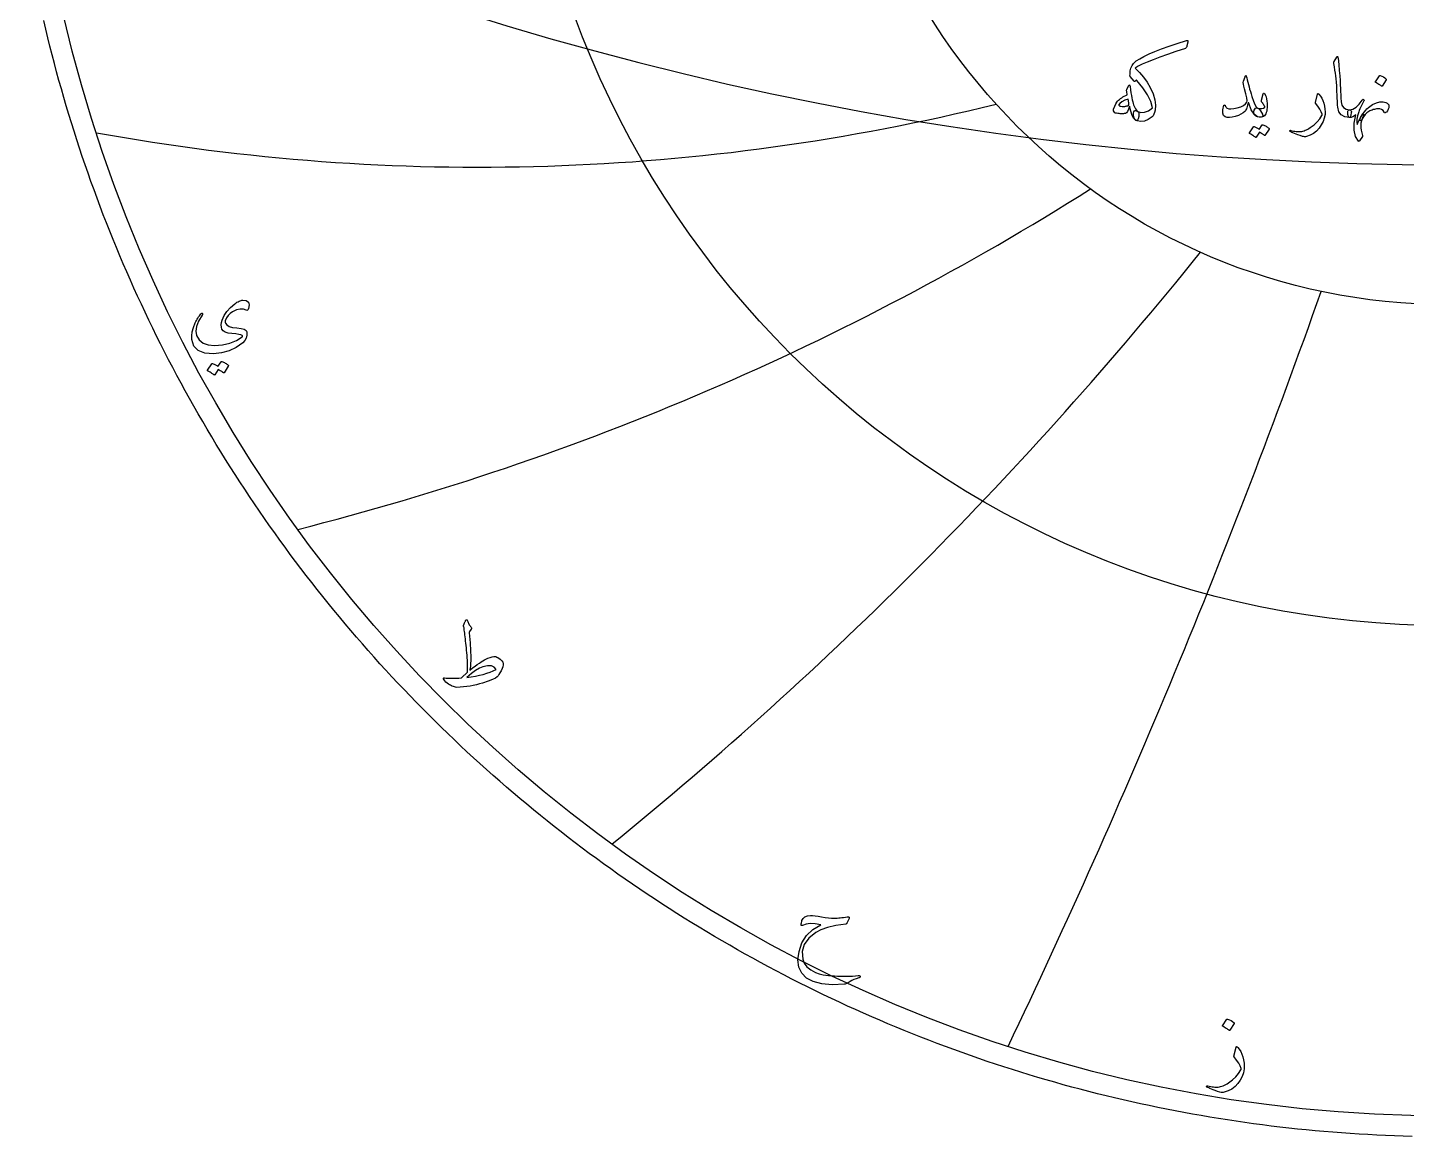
# Model space of a CAD drawing. Header units: millimetres. Extents: x -75 to 75, y -75 to 77.
# Drawn here: x -74.2 to -2.1, y -75.3 to -17.3 of the extents above; entities that cross this region are included whole.
import ezdxf

# ---------------------------------------------------------------- set-up
doc = ezdxf.new("R2010")
doc.units = ezdxf.units.MM
for name, color, linetype in [('CUT_OUTER', 1, 'Continuous'), ('ENGRAVE', 7, 'Continuous'), ('ENGRAVE_FINE', 8, 'Continuous'), ('TEXT', 5, 'Continuous')]:
    doc.layers.add(name, color=color, linetype=linetype)

msp = doc.modelspace()

# ---------------------------------------------------------------- linework, layer by layer
at = {"layer": 'CUT_OUTER'}
msp.add_lwpolyline([(-1.8489, -75.3148), (-2.311, -75.302), (-2.773, -75.2865), (-3.2349, -75.268), (-3.6966, -75.2468), (-4.1583, -75.2227), (-4.6198, -75.1957), (-5.0811, -75.166), (-5.5422, -75.1334), (-6.0031, -75.0979), (-6.4638, -75.0597), (-6.9242, -75.0186), (-7.3844, -74.9747), (-7.8443, -74.928), (-8.3039, -74.8785), (-8.7632, -74.8261), (-9.2221, -74.7709), (-9.6807, -74.7129), (-10.139, -74.6521), (-10.5968, -74.5885), (-11.0543, -74.5221), (-11.5114, -74.4529), (-11.968, -74.3808), (-12.4241, -74.306), (-12.8798, -74.2284), (-13.3351, -74.1479), (-13.7898, -74.0647), (-14.244, -73.9787), (-14.6976, -73.8899), (-15.1507, -73.7983), (-15.6033, -73.704), (-16.0552, -73.6069), (-16.5065, -73.507), (-16.9573, -73.4043), (-17.4073, -73.2989), (-17.8568, -73.1907), (-18.3055, -73.0797), (-18.7536, -72.966), (-19.2009, -72.8496), (-19.6476, -72.7304), (-20.0935, -72.6085), (-20.5386, -72.4838), (-20.983, -72.3564), (-21.4266, -72.2263), (-21.8693, -72.0935), (-22.3113, -71.9579), (-22.7524, -71.8197), (-23.1926, -71.6787), (-23.632, -71.5351), (-24.0705, -71.3887), (-24.5081, -71.2397), (-24.9447, -71.088), (-25.3804, -70.9336), (-25.8152, -70.7765), (-26.249, -70.6168), (-26.6818, -70.4544), (-27.1136, -70.2893), (-27.5444, -70.1217), (-27.9741, -69.9513), (-28.4028, -69.7784), (-28.8304, -69.6028), (-29.2569, -69.4246), (-29.6824, -69.2437), (-30.1067, -69.0603), (-30.5299, -68.8743), (-30.9519, -68.6857), (-31.3728, -68.4944), (-31.7924, -68.3007), (-32.2109, -68.1043), (-32.6282, -67.9054), (-33.0443, -67.7039), (-33.4591, -67.4999), (-33.8726, -67.2933), (-34.2849, -67.0842), (-34.6958, -66.8725), (-35.1055, -66.6584), (-35.5139, -66.4417), (-35.9209, -66.2226), (-36.3265, -66.0009), (-36.7308, -65.7768), (-37.1337, -65.5502), (-37.5352, -65.3211), (-37.9353, -65.0896), (-38.334, -64.8556), (-38.7312, -64.6191), (-39.127, -64.3803), (-39.5213, -64.139), (-39.9141, -63.8953), (-40.3054, -63.6492), (-40.6952, -63.4006), (-41.0834, -63.1498), (-41.4701, -62.8965), (-41.8553, -62.6408), (-42.2388, -62.3828), (-42.6208, -62.1225), (-43.0012, -61.8598), (-43.3799, -61.5948), (-43.7571, -61.3275), (-44.1325, -61.0578), (-44.5064, -60.7859), (-44.8785, -60.5116), (-45.2489, -60.2351), (-45.6177, -59.9564), (-45.9847, -59.6753), (-46.35, -59.392), (-46.7136, -59.1065), (-47.0754, -58.8188), (-47.4354, -58.5288), (-47.7936, -58.2367), (-48.15, -57.9423), (-48.5047, -57.6458), (-48.8575, -57.3471), (-49.2084, -57.0462), (-49.5575, -56.7432), (-49.9047, -56.4381), (-50.2501, -56.1308), (-50.5936, -55.8214), (-50.9351, -55.5099), (-51.2748, -55.1963), (-51.6125, -54.8807), (-51.9483, -54.563), (-52.2821, -54.2432), (-52.6139, -53.9214), (-52.9438, -53.5975), (-53.2717, -53.2717), (-53.5975, -52.9438), (-53.9214, -52.6139), (-54.2432, -52.2821), (-54.563, -51.9483), (-54.8807, -51.6125), (-55.1963, -51.2748), (-55.5099, -50.9351), (-55.8214, -50.5936), (-56.1308, -50.2501), (-56.4381, -49.9047), (-56.7432, -49.5575), (-57.0462, -49.2084), (-57.3471, -48.8575), (-57.6458, -48.5047), (-57.9423, -48.15), (-58.2367, -47.7936), (-58.5288, -47.4354), (-58.8188, -47.0754), (-59.1065, -46.7136), (-59.392, -46.35), (-59.6753, -45.9847), (-59.9564, -45.6177), (-60.2351, -45.2489), (-60.5116, -44.8785), (-60.7859, -44.5064), (-61.0578, -44.1325), (-61.3275, -43.7571), (-61.5948, -43.3799), (-61.8598, -43.0012), (-62.1225, -42.6208), (-62.3828, -42.2388), (-62.6408, -41.8553), (-62.8965, -41.4701), (-63.1498, -41.0834), (-63.4006, -40.6952), (-63.6492, -40.3054), (-63.8953, -39.9141), (-64.139, -39.5213), (-64.3803, -39.127), (-64.6191, -38.7312), (-64.8556, -38.334), (-65.0896, -37.9353), (-65.3211, -37.5352), (-65.5502, -37.1337), (-65.7768, -36.7308), (-66.0009, -36.3265), (-66.2226, -35.9209), (-66.4417, -35.5139), (-66.6584, -35.1055), (-66.8725, -34.6958), (-67.0842, -34.2849), (-67.2933, -33.8726), (-67.4999, -33.4591), (-67.7039, -33.0443), (-67.9054, -32.6282), (-68.1043, -32.2109), (-68.3007, -31.7924), (-68.4944, -31.3728), (-68.6857, -30.9519), (-68.8743, -30.5299), (-69.0603, -30.1067), (-69.2437, -29.6824), (-69.4246, -29.2569), (-69.6028, -28.8304), (-69.7784, -28.4028), (-69.9513, -27.9741), (-70.1217, -27.5444), (-70.2893, -27.1136), (-70.4544, -26.6818), (-70.6168, -26.249), (-70.7765, -25.8152), (-70.9336, -25.3804), (-71.088, -24.9447), (-71.2397, -24.5081), (-71.3887, -24.0705), (-71.5351, -23.632), (-71.6787, -23.1926), (-71.8197, -22.7524), (-71.9579, -22.3113), (-72.0935, -21.8693), (-72.2263, -21.4266), (-72.3564, -20.983), (-72.4838, -20.5386), (-72.6085, -20.0935), (-72.7304, -19.6476), (-72.8496, -19.2009), (-72.966, -18.7536), (-73.0797, -18.3055), (-73.1907, -17.8568), (-73.2989, -17.4073), (-73.4043, -16.9573)], dxfattribs=at)
at = {"layer": 'ENGRAVE'}
for radius in [74.25, 48.6033, 31.8152]:
    msp.add_circle((0, 0), radius, dxfattribs=at)
for centre, radius, start, end in [((-50.6299, 87.6936), 112.3202, 259.730635, 283.920765), ((-95.1582, 95.1582), 143.082, 284.173316, 302.315913), ((-174.4111, 100.6963), 207.1744, 309.120783, 321.215848), ((-388.5189, 104.1033), 405.1503, 334.454856, 340.502388)]:
    msp.add_arc(centre, radius, start, end, dxfattribs=at)
at = {"layer": 'ENGRAVE_FINE'}
msp.add_arc((0, 145.6412), 170.1393, 244.27222, 295.72778, dxfattribs=at)
at = {"layer": 'TEXT'}
for points in [[(-13.6542, -18.0083), (-13.6098, -18.0003), (-13.5818, -18.0116), (-13.5702, -18.0421), (-13.5752, -18.0917), (-13.6235, -18.2849), (-13.6383, -18.3343), (-13.6564, -18.3728), (-13.6778, -18.4002), (-13.7025, -18.4167), (-14.1971, -18.5787), (-14.6444, -18.7312), (-15.0446, -18.874), (-15.3975, -19.0073), (-15.7027, -19.1315), (-15.9596, -19.2472), (-16.1681, -19.3543), (-16.3284, -19.453), (-16.1034, -19.6725), (-15.8981, -19.9141), (-15.7126, -20.1775), (-15.5468, -20.4629), (-15.3953, -20.7956), (-15.3009, -21.1041), (-15.2636, -21.3884), (-15.2833, -21.6486), (-15.313, -21.7655), (-15.3492, -21.8615), (-15.392, -21.9367), (-15.4414, -21.9911), (-15.6467, -22.1316), (-15.8454, -22.215), (-16.0375, -22.2414), (-16.223, -22.2106), (-16.3026, -22.1695), (-16.3613, -22.103), (-16.3992, -22.0114), (-16.4162, -21.8945), (-16.4154, -21.8011), (-16.3998, -21.732), (-16.3693, -21.687), (-16.324, -21.6661), (-16.3012, -21.6672), (-16.2724, -21.6749), (-16.2376, -21.6892), (-16.1967, -21.71), (-16.0282, -21.7677), (-15.8432, -21.7561), (-15.6418, -21.6754), (-15.4238, -21.5256), (-15.5199, -21.1938), (-15.6895, -20.8439), (-15.9327, -20.4758), (-16.2494, -20.0897), (-16.2584, -20.0834), (-16.268, -20.082), (-16.2782, -20.0856), (-16.2889, -20.0941), (-16.3372, -20.1336), (-16.3484, -20.1416), (-16.3602, -20.1435), (-16.3726, -20.1394), (-16.3855, -20.1292), (-16.5963, -19.8921), (-16.6012, -19.874), (-16.6029, -19.8328), (-16.6012, -19.7686), (-16.5963, -19.6813), (-16.588, -19.5886), (-16.5765, -19.5123), (-16.5617, -19.4524), (-16.5436, -19.4091), (-16.5124, -19.3539), (-16.4805, -19.3026), (-16.4477, -19.2551), (-16.414, -19.2115), (-16.3796, -19.1714), (-16.3443, -19.1346), (-16.3082, -19.1011), (-16.2713, -19.071), (-16.0921, -18.9545), (-15.8706, -18.8333), (-15.6069, -18.7075), (-15.3009, -18.577), (-14.9526, -18.4418), (-14.5621, -18.302), (-14.1293, -18.1575), (-13.6542, -18.0083)], [(-5.7897, -18.869), (-5.7812, -18.8558), (-5.7732, -18.847), (-5.7658, -18.8426), (-5.759, -18.8426), (-5.7485, -18.8484), (-5.7392, -18.8657), (-5.731, -18.8945), (-5.7238, -18.9348), (-5.6876, -19.2628), (-5.658, -19.5661), (-5.6349, -19.8446), (-5.6184, -20.0985), (-5.6079, -20.3156), (-5.5981, -20.5102), (-5.5892, -20.6822), (-5.5811, -20.8318), (-5.5741, -20.9589), (-5.5685, -21.0634), (-5.5642, -21.1455), (-5.5614, -21.205), (-5.5224, -21.3834), (-5.4362, -21.5146), (-5.3028, -21.5986), (-5.1223, -21.6354), (-5.072, -21.6486), (-5.0399, -21.6793), (-5.0259, -21.7276), (-5.03, -21.7935), (-5.0506, -21.8972), (-5.0729, -21.9713), (-5.0967, -22.0158), (-5.1223, -22.0306), (-5.3764, -21.9971), (-5.5636, -21.8967), (-5.6838, -21.7292), (-5.737, -21.4949), (-5.7454, -21.3828), (-5.7529, -21.2704), (-5.7597, -21.1577), (-5.7656, -21.0448), (-5.7709, -20.9316), (-5.776, -20.8181), (-5.7808, -20.7043), (-5.7853, -20.5903), (-5.7935, -20.3728), (-5.8051, -20.177), (-5.8199, -20.0028), (-5.838, -19.8504), (-5.8594, -19.704), (-5.8841, -19.5479), (-5.9121, -19.3823), (-5.9434, -19.2071), (-5.9475, -19.1755), (-5.9467, -19.1467), (-5.9409, -19.1206), (-5.9302, -19.0973)], [(-10.4926, -19.9492), (-10.4674, -20.0643), (-10.4399, -20.1814), (-10.4103, -20.3003), (-10.3784, -20.4212), (-10.3444, -20.5446), (-10.3082, -20.671), (-10.2698, -20.8004), (-10.2291, -20.9328), (-10.1471, -21.171), (-10.0722, -21.35), (-10.0044, -21.4696), (-9.9437, -21.53), (-9.8907, -21.5659), (-9.8372, -21.6167), (-9.7832, -21.6823), (-9.7285, -21.7627), (-9.677, -21.8623), (-9.6627, -21.9373), (-9.6857, -21.9875), (-9.7461, -22.013), (-9.9412, -21.9933), (-10.1139, -21.8637), (-10.264, -21.6244), (-10.3916, -21.2753), (-10.3944, -21.2695), (-10.3982, -21.2654), (-10.4031, -21.263), (-10.4092, -21.2621), (-10.4136, -21.263), (-10.418, -21.2654), (-10.4223, -21.2695), (-10.4267, -21.2753), (-10.4391, -21.3318), (-10.4542, -21.3917), (-10.472, -21.4548), (-10.4926, -21.5212), (-10.5151, -21.5841), (-10.5387, -21.6365), (-10.5634, -21.6785), (-10.5892, -21.71), (-10.682, -21.791), (-10.7978, -21.8626), (-10.9367, -21.9249), (-11.0986, -21.9779), (-11.2632, -22.0171), (-11.406, -22.0339), (-11.5267, -22.0281), (-11.6255, -21.9998), (-11.71, -21.929), (-11.7485, -21.8044), (-11.7408, -21.626), (-11.687, -21.3939), (-11.6818, -21.3862), (-11.6749, -21.3807), (-11.6664, -21.3774), (-11.6563, -21.3763), (-11.6442, -21.3777), (-11.6343, -21.3818), (-11.6266, -21.3887), (-11.6211, -21.3983), (-11.6003, -21.4468), (-11.5772, -21.4872), (-11.552, -21.5193), (-11.5245, -21.5432), (-11.4389, -21.575), (-11.3225, -21.5827), (-11.1754, -21.5662), (-10.9976, -21.5256), (-10.8079, -21.4647), (-10.6606, -21.3961), (-10.5555, -21.3198), (-10.4926, -21.2358), (-10.4822, -21.1507), (-10.4992, -21.0053), (-10.5436, -20.7994), (-10.6156, -20.5332), (-10.6501, -20.393), (-10.6704, -20.2796), (-10.6765, -20.1932), (-10.6682, -20.1336), (-10.5848, -19.8965), (-10.5758, -19.8715), (-10.5662, -19.8537), (-10.556, -19.843), (-10.5453, -19.8394), (-10.5321, -19.8463), (-10.5189, -19.8669), (-10.5058, -19.9012), (-10.4926, -19.9492)], [(-3.5546, -19.8438), (-3.5491, -19.8383), (-3.5414, -19.835), (-3.5316, -19.8339), (-3.5195, -19.835), (-3.4341, -19.8696), (-3.3537, -19.9119), (-3.2783, -19.9618), (-3.2077, -20.0194), (-3.2009, -20.0282), (-3.1978, -20.037), (-3.1987, -20.0458), (-3.2033, -20.0546), (-3.4097, -20.3883), (-3.4174, -20.3963), (-3.4273, -20.3982), (-3.4394, -20.3941), (-3.4536, -20.3839), (-3.466, -20.3751), (-3.4855, -20.362), (-3.5121, -20.3444), (-3.5458, -20.3224), (-3.5873, -20.2961), (-3.637, -20.2653), (-3.6949, -20.2302), (-3.761, -20.1907), (-3.7698, -20.1841), (-3.7742, -20.1775), (-3.7742, -20.1709), (-3.7698, -20.1644)], [(-16.1967, -21.71), (-16.1574, -21.7537), (-16.1363, -21.8143), (-16.1333, -21.892), (-16.1484, -21.9867), (-16.1802, -22.0929), (-16.2142, -22.1612), (-16.2505, -22.1917), (-16.2889, -22.1843), (-16.3973, -22.0797), (-16.4898, -21.9197), (-16.5664, -21.7043), (-16.627, -21.4334), (-16.675, -21.5926), (-16.7269, -21.71), (-16.7826, -21.7858), (-16.8422, -21.8198), (-16.8741, -21.8256), (-16.9086, -21.8297), (-16.9455, -21.8322), (-16.9849, -21.833), (-17.0265, -21.8327), (-17.07, -21.8319), (-17.1154, -21.8305), (-17.1627, -21.8286), (-17.2462, -21.8206), (-17.312, -21.8099), (-17.3603, -21.7965), (-17.3911, -21.7803), (-17.4333, -21.7323), (-17.4591, -21.6848), (-17.4685, -21.6379), (-17.4613, -21.5915), (-17.3993, -21.4372), (-17.345, -21.317), (-17.2983, -21.2308), (-17.2593, -21.1787), (-17.2073, -21.1293), (-17.1523, -21.0821), (-17.0943, -21.0371), (-17.0332, -20.9943), (-16.9686, -20.9534), (-16.8998, -20.9141), (-16.8269, -20.8765), (-16.75, -20.8406), (-16.7719, -20.6693), (-16.7763, -20.6339), (-16.7763, -20.6024), (-16.7719, -20.5746), (-16.7631, -20.5508), (-16.6709, -20.3532), (-16.6517, -20.3287), (-16.6336, -20.3301), (-16.6166, -20.3573), (-16.6007, -20.4103), (-16.5749, -20.5789), (-16.5502, -20.7336), (-16.5266, -20.8742), (-16.5041, -21.0009), (-16.4821, -21.1132), (-16.4601, -21.2111), (-16.4382, -21.2944), (-16.4162, -21.3631), (-16.3696, -21.477), (-16.3174, -21.5728), (-16.2598, -21.6505), (-16.1967, -21.71)], [(-9.6056, -21.3675), (-9.6314, -21.3244), (-9.6561, -21.2874), (-9.6797, -21.2564), (-9.7022, -21.2314), (-9.7184, -21.21), (-9.7274, -21.1853), (-9.7294, -21.1573), (-9.7242, -21.126), (-9.6319, -20.7923), (-9.619, -20.7632), (-9.6023, -20.755), (-9.5817, -20.7676), (-9.5573, -20.8011), (-9.5205, -20.8721), (-9.4892, -20.958), (-9.4634, -21.0588), (-9.4431, -21.1743), (-9.4313, -21.2852), (-9.4267, -21.3939), (-9.4291, -21.5004), (-9.4387, -21.6046), (-9.4544, -21.6955), (-9.475, -21.7748), (-9.5005, -21.8426), (-9.5309, -21.8988), (-9.5685, -21.9406), (-9.6199, -21.9735), (-9.6849, -21.9976), (-9.7637, -22.013), (-9.8444, -22.016), (-9.9196, -22.0031), (-9.9893, -21.9743), (-10.0535, -21.9296), (-10.1032, -21.8728), (-10.1292, -21.8077), (-10.1317, -21.7345), (-10.1106, -21.6529), (-10.0768, -21.5863), (-10.037, -21.5443), (-9.9912, -21.527), (-9.9393, -21.5344), (-9.8197, -21.5632), (-9.7154, -21.5662), (-9.6265, -21.5434), (-9.5529, -21.4949), (-9.5513, -21.482), (-9.5595, -21.4564), (-9.5776, -21.4183), (-9.6056, -21.3675)], [(-6.7997, -20.8055), (-6.7972, -20.7975), (-6.7942, -20.7912), (-6.7906, -20.7865), (-6.7865, -20.7835), (-6.7741, -20.7824), (-6.759, -20.7879), (-6.7412, -20.8), (-6.7206, -20.8186), (-6.6405, -20.9139), (-6.5713, -21.0239), (-6.5131, -21.1488), (-6.4659, -21.2885), (-6.4292, -21.4389), (-6.4067, -21.5871), (-6.3984, -21.7331), (-6.4045, -21.8769), (-6.4434, -22.0663), (-6.5077, -22.2479), (-6.5971, -22.4219), (-6.7118, -22.5883), (-6.8491, -22.7389), (-7.006, -22.8616), (-7.1828, -22.9563), (-7.3793, -23.023), (-7.432, -23.0342), (-7.4847, -23.0372), (-7.5374, -23.032), (-7.5901, -23.0186), (-7.7115, -22.9762), (-7.8211, -22.9368), (-7.919, -22.9004), (-8.005, -22.8671), (-8.079, -22.8368), (-8.1406, -22.8095), (-8.1899, -22.7852), (-8.2268, -22.7639), (-8.2345, -22.7573), (-8.24, -22.7507), (-8.2432, -22.7441), (-8.2443, -22.7376), (-8.2435, -22.729), (-8.2411, -22.7211), (-8.2369, -22.7137), (-8.2312, -22.7068), (-8.2238, -22.7016), (-8.2147, -22.6991), (-8.204, -22.6994), (-8.1917, -22.7024), (-8.1165, -22.7226), (-8.0445, -22.7392), (-7.9759, -22.7522), (-7.9106, -22.7617), (-7.848, -22.7676), (-7.7877, -22.7699), (-7.7295, -22.7687), (-7.6735, -22.7639), (-7.6176, -22.755), (-7.5599, -22.7414), (-7.5002, -22.7231), (-7.4386, -22.7002), (-7.375, -22.6724), (-7.3096, -22.6393), (-7.2422, -22.601), (-7.1729, -22.5575), (-6.9783, -22.4175), (-6.8117, -22.2655), (-6.6731, -22.1014), (-6.5625, -21.9252), (-6.5554, -21.9109), (-6.5516, -21.8945), (-6.551, -21.8758), (-6.5538, -21.8549), (-6.5999, -21.7317), (-6.6723, -21.5948), (-6.7711, -21.4441), (-6.8963, -21.2797), (-6.9018, -21.2693), (-6.9051, -21.2599), (-6.9061, -21.2517), (-6.9051, -21.2446)], [(-16.7017, -21.0645), (-16.8798, -21.1277), (-17.0233, -21.2029), (-17.1323, -21.2901), (-17.2066, -21.3895), (-17.1734, -21.4114), (-17.1309, -21.429), (-17.079, -21.4422), (-17.0178, -21.451), (-16.9826, -21.4525), (-16.947, -21.4526), (-16.9112, -21.4514), (-16.8751, -21.4488), (-16.8387, -21.4442), (-16.8021, -21.4372), (-16.7652, -21.4278), (-16.728, -21.4158), (-16.6852, -21.3878), (-16.6621, -21.339), (-16.6588, -21.2693), (-16.6753, -21.1787), (-16.6868, -21.137), (-16.6951, -21.1041), (-16.7, -21.0799), (-16.7017, -21.0645)], [(-4.4197, -21.9955), (-4.468, -22.0992), (-4.5031, -22.2084), (-4.5251, -22.3231), (-4.5338, -22.4433), (-4.53, -22.5685), (-4.5141, -22.698), (-4.4861, -22.832), (-4.446, -22.9703), (-4.4411, -22.9887), (-4.4394, -23.0043), (-4.4411, -23.0172), (-4.446, -23.0274), (-4.6041, -23.2513), (-4.6186, -23.2675), (-4.6315, -23.2766), (-4.6428, -23.2785), (-4.6524, -23.2733), (-4.8028, -23.0156), (-4.8763, -22.6991), (-4.8731, -22.324), (-4.7929, -21.8901), (-4.8695, -21.9515), (-4.9499, -21.9955), (-5.0342, -22.0218), (-5.1223, -22.0306), (-5.1412, -22.0248), (-5.1585, -22.0075), (-5.1741, -21.9787), (-5.1881, -21.9384), (-5.1961, -21.9141), (-5.2024, -21.8895), (-5.2071, -21.8647), (-5.2101, -21.8396), (-5.2123, -21.8145), (-5.2145, -21.7896), (-5.2167, -21.7651), (-5.2189, -21.7408), (-5.2161, -21.6963), (-5.1991, -21.6639), (-5.1678, -21.6436), (-5.1223, -21.6354), (-4.943, -21.5953), (-4.7743, -21.4971), (-4.6159, -21.3406), (-4.468, -21.126), (-4.4479, -21.0988), (-4.4274, -21.0832), (-4.4062, -21.0791), (-4.3845, -21.0865), (-4.3686, -21.1005), (-4.3604, -21.1161), (-4.3598, -21.1334), (-4.367, -21.1524), (-4.4058, -21.221), (-4.4433, -21.2907), (-4.4794, -21.3615), (-4.5141, -21.4334), (-4.5474, -21.5064), (-4.5794, -21.5805), (-4.61, -21.6557), (-4.6392, -21.732), (-4.704, -21.9397), (-4.7402, -22.1195), (-4.7479, -22.2713), (-4.7271, -22.395), (-4.7251, -22.3989), (-4.7238, -22.4016), (-4.7229, -22.4033), (-4.7227, -22.4038), (-4.7224, -22.4033), (-4.7216, -22.4016), (-4.7202, -22.3989), (-4.7183, -22.395), (-4.6915, -22.3321), (-4.6639, -22.2704), (-4.6355, -22.2102), (-4.6063, -22.1513), (-4.576, -22.0936), (-4.5443, -22.0366), (-4.5112, -21.9805), (-4.4768, -21.9252), (-4.4518, -21.8868), (-4.4296, -21.8637), (-4.4101, -21.856), (-4.3933, -21.8637), (-4.3851, -21.8802), (-4.3867, -21.9076), (-4.3983, -21.9461), (-4.4197, -21.9955)], [(-3.3131, -21.7583), (-3.3699, -21.6694), (-3.4437, -21.609), (-3.5346, -21.5772), (-3.6424, -21.5739), (-3.7036, -21.5817), (-3.7643, -21.592), (-3.8244, -21.6048), (-3.884, -21.62), (-3.943, -21.6383), (-4.0014, -21.6601), (-4.0593, -21.6855), (-4.1167, -21.7144), (-4.2149, -21.7803), (-4.3077, -21.8725), (-4.395, -21.9911), (-4.4768, -22.136), (-4.5001, -22.1686), (-4.5218, -22.1876), (-4.5418, -22.1928), (-4.5602, -22.1843), (-4.5756, -22.1673), (-4.5821, -22.1469), (-4.5799, -22.1233), (-4.569, -22.0964), (-4.5522, -22.061), (-4.5371, -22.0295), (-4.5237, -22.0018), (-4.5119, -21.9779), (-4.5015, -21.9576), (-4.4921, -21.9406), (-4.4839, -21.9268), (-4.4768, -21.9164), (-4.4123, -21.8193), (-4.3461, -21.7298), (-4.2783, -21.648), (-4.2089, -21.5739), (-4.1378, -21.5072), (-4.0651, -21.4477), (-3.9907, -21.3952), (-3.9147, -21.35), (-3.7196, -21.2613), (-3.5382, -21.2149), (-3.3705, -21.2108), (-3.2165, -21.249), (-3.1509, -21.2822), (-3.1034, -21.3247), (-3.0741, -21.3766), (-3.0628, -21.4378), (-3.0694, -21.5212), (-3.0936, -21.6003), (-3.1353, -21.6749), (-3.1945, -21.7452), (-3.2332, -21.7756), (-3.2659, -21.788), (-3.2925, -21.7822), (-3.3131, -21.7583)], [(-9.6846, -22.4214), (-9.6791, -22.4159), (-9.6715, -22.4126), (-9.6616, -22.4115), (-9.6495, -22.4126), (-9.6063, -22.4288), (-9.5644, -22.4466), (-9.5239, -22.4661), (-9.4848, -22.4873), (-9.4468, -22.5103), (-9.4096, -22.5356), (-9.3733, -22.563), (-9.3377, -22.5926), (-9.3309, -22.6017), (-9.3279, -22.6113), (-9.3287, -22.6215), (-9.3333, -22.6322), (-9.5441, -22.9659), (-9.5499, -22.9703), (-9.5584, -22.9703), (-9.5696, -22.9659), (-9.5836, -22.9571), (-9.5932, -22.949), (-9.6089, -22.9379), (-9.6306, -22.9238), (-9.6583, -22.9066), (-9.6923, -22.8862), (-9.7329, -22.8622), (-9.7801, -22.8346), (-9.8339, -22.8034), (-10.0008, -23.0625), (-10.0085, -23.0705), (-10.0184, -23.0724), (-10.0304, -23.0683), (-10.0447, -23.0581), (-10.0571, -23.0493), (-10.0765, -23.0362), (-10.1032, -23.0186), (-10.1369, -22.9966), (-10.1784, -22.9703), (-10.228, -22.9395), (-10.2859, -22.9044), (-10.3521, -22.8649), (-10.3589, -22.8583), (-10.362, -22.8517), (-10.3611, -22.8451), (-10.3565, -22.8385), (-10.1413, -22.518), (-10.1358, -22.5125), (-10.1281, -22.5092), (-10.1183, -22.5081), (-10.1062, -22.5092), (-10.0694, -22.5212), (-10.0337, -22.535), (-9.9991, -22.5508), (-9.9657, -22.5685), (-9.9333, -22.5878), (-9.902, -22.6086), (-9.8718, -22.6307), (-9.8427, -22.6541)], [(-62.8157, -32.1009), (-62.9674, -32.0503), (-63.1366, -32.0482), (-63.3234, -32.0948), (-63.5277, -32.1899), (-63.6574, -32.2807), (-63.7654, -32.389), (-63.8518, -32.5149), (-63.9165, -32.6583), (-63.9229, -32.687), (-63.9235, -32.7168), (-63.9182, -32.7479), (-63.9071, -32.7801), (-63.8327, -32.8802), (-63.708, -32.9557), (-63.533, -33.0067), (-63.3076, -33.033), (-63.0851, -33.0567), (-62.9235, -33.0998), (-62.8228, -33.1621), (-62.783, -33.2438), (-62.7786, -33.4147), (-62.8122, -33.567), (-62.884, -33.7005), (-62.9937, -33.8152), (-63.3424, -34.0532), (-63.7139, -34.2286), (-64.1082, -34.3413), (-64.5254, -34.3913), (-64.9809, -34.3597), (-65.3216, -34.2227), (-65.5476, -33.9803), (-65.6589, -33.6325), (-65.6653, -33.4417), (-65.6378, -33.2344), (-65.5763, -33.0108), (-65.4809, -32.7707), (-65.4476, -32.704), (-65.4135, -32.6396), (-65.3786, -32.5775), (-65.3427, -32.5178), (-65.3057, -32.4601), (-65.2672, -32.4042), (-65.2272, -32.35), (-65.1858, -32.2976), (-65.1635, -32.276), (-65.1436, -32.2672), (-65.1261, -32.2713), (-65.1108, -32.2883), (-65.1024, -32.3094), (-65.1003, -32.3304), (-65.1047, -32.3515), (-65.1155, -32.3726), (-65.3082, -32.6829), (-65.4223, -32.9628), (-65.458, -33.2122), (-65.4153, -33.4311), (-65.2777, -33.6618), (-65.0757, -33.8246), (-64.8093, -33.9194), (-64.4785, -33.9464), (-64.0546, -33.9127), (-63.6729, -33.8258), (-63.3333, -33.6855), (-63.0359, -33.492), (-63.018, -33.4756), (-63.0113, -33.4592), (-63.0157, -33.4428), (-63.0312, -33.4265), (-63.0941, -33.396), (-63.2033, -33.3702), (-63.3588, -33.3492), (-63.5605, -33.3328), (-63.7657, -33.3076), (-63.9223, -33.2602), (-64.0303, -33.1905), (-64.0898, -33.0986), (-64.1173, -32.9906), (-64.1249, -32.8773), (-64.1126, -32.7587), (-64.0804, -32.6349), (-63.9759, -32.3916), (-63.831, -32.1677), (-63.6457, -31.963), (-63.42, -31.7777), (-63.36, -31.7338), (-63.3017, -31.6958), (-63.2452, -31.6636), (-63.1905, -31.6372), (-63.1378, -31.6164), (-63.0874, -31.6009), (-63.0394, -31.5907), (-62.9937, -31.5857), (-62.8152, -31.6024), (-62.7057, -31.6805), (-62.6653, -31.8202), (-62.694, -32.0213), (-62.7156, -32.0755), (-62.7431, -32.1068), (-62.7765, -32.1153), (-62.8157, -32.1009)], [(-64.1272, -34.8035), (-64.1214, -34.7977), (-64.1132, -34.7941), (-64.1026, -34.793), (-64.0898, -34.7941), (-64.0437, -34.8114), (-63.999, -34.8304), (-63.9558, -34.8512), (-63.9141, -34.8738), (-63.8736, -34.8984), (-63.8339, -34.9253), (-63.7951, -34.9546), (-63.7572, -34.9862), (-63.7499, -34.9958), (-63.7467, -35.0061), (-63.7475, -35.0169), (-63.7525, -35.0283), (-63.9773, -35.3843), (-63.9835, -35.389), (-63.9926, -35.389), (-64.0046, -35.3843), (-64.0195, -35.3749), (-64.0297, -35.3663), (-64.0464, -35.3545), (-64.0696, -35.3394), (-64.0991, -35.3211), (-64.1354, -35.2993), (-64.1788, -35.2737), (-64.2291, -35.2442), (-64.2865, -35.211), (-64.4645, -35.4874), (-64.4727, -35.4958), (-64.4832, -35.4979), (-64.4961, -35.4935), (-64.5113, -35.4827), (-64.5245, -35.4733), (-64.5453, -35.4593), (-64.5737, -35.4405), (-64.6097, -35.4171), (-64.6539, -35.389), (-64.7069, -35.3562), (-64.7686, -35.3187), (-64.8392, -35.2766), (-64.8465, -35.2696), (-64.8497, -35.2625), (-64.8488, -35.2555), (-64.8439, -35.2485), (-64.6144, -34.9066), (-64.6085, -34.9007), (-64.6003, -34.8972), (-64.5898, -34.896), (-64.5769, -34.8972), (-64.5377, -34.9099), (-64.4996, -34.9247), (-64.4627, -34.9415), (-64.427, -34.9604), (-64.3925, -34.9811), (-64.3591, -35.0032), (-64.3269, -35.0267), (-64.2958, -35.0518)], [(-51.4414, -48.5584), (-51.4192, -48.5074), (-51.3993, -48.4623), (-51.3817, -48.4231), (-51.3665, -48.3897), (-51.3539, -48.3625), (-51.3442, -48.3417), (-51.3375, -48.3274), (-51.3337, -48.3195), (-51.3258, -48.3092), (-51.3161, -48.3019), (-51.3047, -48.2975), (-51.2916, -48.2961), (-51.2807, -48.2978), (-51.2716, -48.3031), (-51.2643, -48.3119), (-51.2588, -48.3242), (-51.2342, -48.3839), (-51.2119, -48.4366), (-51.192, -48.4823), (-51.1745, -48.5209), (-51.1644, -48.5379), (-51.1528, -48.556), (-51.1398, -48.5753), (-51.1253, -48.5958), (-51.109, -48.6175), (-51.0907, -48.6403), (-51.0704, -48.6643), (-51.048, -48.6895), (-51.0339, -48.715), (-51.0293, -48.7399), (-51.0339, -48.7642), (-51.048, -48.7879), (-51.137, -48.905), (-51.149, -48.924), (-51.1569, -48.9436), (-51.1607, -48.9638), (-51.1604, -48.9846), (-51.1147, -49.5001), (-51.0855, -49.9179), (-51.0726, -50.2378), (-51.0761, -50.46), (-51.0809, -50.543), (-51.0861, -50.6187), (-51.0915, -50.687), (-51.0972, -50.7481), (-51.1032, -50.8021), (-51.1095, -50.8494), (-51.1161, -50.8899), (-51.1229, -50.9237), (-50.9829, -50.8166), (-50.853, -50.72), (-50.7334, -50.6339), (-50.6241, -50.5584), (-50.5253, -50.4931), (-50.4373, -50.4378), (-50.3602, -50.3924), (-50.2939, -50.357), (-50.1759, -50.3043), (-50.0656, -50.2633), (-49.9628, -50.234), (-49.8677, -50.2165), (-49.8173, -50.215), (-49.7646, -50.2247), (-49.7096, -50.2454), (-49.6522, -50.2773), (-49.5386, -50.3578), (-49.4555, -50.4354), (-49.4028, -50.5101), (-49.3805, -50.5818), (-49.382, -50.6617), (-49.4004, -50.7516), (-49.4359, -50.8514), (-49.4883, -50.9612), (-49.5468, -51.0692), (-49.6007, -51.1591), (-49.6499, -51.2308), (-49.6944, -51.2844), (-49.7857, -51.352), (-49.9426, -51.4284), (-50.1651, -51.5136), (-50.4531, -51.6076), (-50.6137, -51.6541), (-50.7769, -51.6954), (-50.9428, -51.7314), (-51.1112, -51.7621), (-51.2817, -51.7879), (-51.4537, -51.809), (-51.6272, -51.8254), (-51.8021, -51.8371), (-51.8661, -51.8242), (-51.9268, -51.809), (-51.9843, -51.7914), (-52.0386, -51.7715), (-52.0903, -51.7493), (-52.1399, -51.7247), (-52.1875, -51.6977), (-52.233, -51.6685), (-52.3129, -51.6099), (-52.3794, -51.5514), (-52.4324, -51.4928), (-52.4719, -51.4343), (-52.4936, -51.3857), (-52.4977, -51.3523), (-52.4842, -51.3341), (-52.4532, -51.3312), (-52.3655, -51.3416), (-52.2711, -51.3494), (-52.1699, -51.3545), (-52.0621, -51.357), (-51.9474, -51.3568), (-51.8261, -51.354), (-51.698, -51.3486), (-51.5632, -51.3406), (-51.2541, -51.0361), (-51.2484, -50.9138), (-51.2453, -50.7902), (-51.2449, -50.6655), (-51.2471, -50.5396), (-51.2516, -50.4123), (-51.2582, -50.2832), (-51.2668, -50.1523), (-51.2775, -50.0197), (-51.2895, -49.8884), (-51.3021, -49.7615), (-51.3153, -49.639), (-51.329, -49.5209), (-51.3428, -49.4069), (-51.356, -49.2967), (-51.3685, -49.1902), (-51.3805, -49.0876), (-51.3918, -48.9926), (-51.4022, -48.9091), (-51.4117, -48.8369), (-51.4204, -48.7762), (-51.4281, -48.7265), (-51.435, -48.6878), (-51.441, -48.6598), (-51.4461, -48.6427), (-51.4493, -48.6234), (-51.4496, -48.6029), (-51.447, -48.5812), (-51.4414, -48.5584)], [(-50.4391, -50.7504), (-50.6203, -50.8256), (-50.822, -50.9436), (-51.0442, -51.1043), (-51.2869, -51.3078), (-51.0517, -51.2787), (-50.8284, -51.2428), (-50.6172, -51.2002), (-50.418, -51.1509), (-50.2311, -51.0954), (-50.0568, -51.0344), (-49.895, -50.9678), (-49.7459, -50.8956), (-49.8472, -50.7706), (-49.9965, -50.7047), (-50.1938, -50.698), (-50.4391, -50.7504)], [(-31.2948, -63.9143), (-31.4072, -64.1673), (-31.4175, -64.1839), (-31.4295, -64.1965), (-31.4432, -64.205), (-31.4588, -64.2094), (-31.9784, -64.2914), (-32.4131, -64.3921), (-32.7629, -64.5115), (-33.0279, -64.6497), (-33.3993, -64.9527), (-33.6379, -65.2855), (-33.7436, -65.6482), (-33.7164, -66.0408), (-33.6338, -66.2533), (-33.4939, -66.4413), (-33.2966, -66.6046), (-33.0419, -66.7434), (-32.863, -66.8054), (-32.6403, -66.8558), (-32.3736, -66.8944), (-32.063, -66.9214), (-31.8979, -66.9293), (-31.7351, -66.9342), (-31.5747, -66.9363), (-31.4166, -66.9354), (-31.2614, -66.9319), (-31.1098, -66.9261), (-30.9617, -66.9179), (-30.8171, -66.9073), (-30.7831, -66.905), (-30.7562, -66.9073), (-30.7363, -66.9143), (-30.7234, -66.9261), (-30.7164, -66.9404), (-30.714, -66.9553), (-30.7164, -66.9708), (-30.7234, -66.9869), (-30.7285, -66.9956), (-30.7345, -67.0028), (-30.7414, -67.0085), (-30.7491, -67.0127), (-30.7575, -67.0164), (-30.7661, -67.0203), (-30.7751, -67.0246), (-30.7843, -67.0291), (-30.9192, -67.0721), (-31.0384, -67.1169), (-31.1417, -67.1635), (-31.2292, -67.2118), (-31.2853, -67.2466), (-31.3364, -67.2762), (-31.3825, -67.3005), (-31.4236, -67.3195), (-31.4592, -67.3341), (-31.4886, -67.3453), (-31.5119, -67.3529), (-31.529, -67.357), (-32.1695, -67.3807), (-32.714, -67.3347), (-33.1625, -67.2191), (-33.515, -67.0338), (-33.7697, -66.7797), (-33.9201, -66.4623), (-33.9664, -66.0818), (-33.9084, -65.638), (-33.755, -65.191), (-33.515, -64.8101), (-33.1883, -64.4954), (-32.7749, -64.2469), (-33.0677, -64.191), (-33.3229, -64.1778), (-33.5407, -64.2074), (-33.7211, -64.2797), (-33.7369, -64.2855), (-33.7515, -64.289), (-33.765, -64.2902), (-33.7773, -64.289), (-33.7875, -64.2852), (-33.7948, -64.2785), (-33.7992, -64.2688), (-33.8007, -64.2562), (-33.7943, -64.198), (-33.7843, -64.1403), (-33.7708, -64.0832), (-33.7539, -64.0267), (-33.6941, -63.917), (-33.5993, -63.8359), (-33.4693, -63.7835), (-33.3042, -63.7598), (-33.1997, -63.7606), (-33.0688, -63.7726), (-32.9116, -63.7958), (-32.7281, -63.83), (-32.5387, -63.8643), (-32.3639, -63.8874), (-32.2038, -63.8994), (-32.0583, -63.9003), (-31.9883, -63.8972), (-31.9143, -63.8927), (-31.8361, -63.8867), (-31.7538, -63.8792), (-31.6675, -63.87), (-31.577, -63.8587), (-31.4825, -63.8454), (-31.3838, -63.83), (-31.3273, -63.8283), (-31.2936, -63.8417), (-31.2828, -63.8704), (-31.2948, -63.9143)], [(-11.5326, -69.1852), (-11.5268, -69.1793), (-11.5186, -69.1758), (-11.508, -69.1746), (-11.4952, -69.1758), (-11.4041, -69.2127), (-11.3183, -69.2578), (-11.2378, -69.3111), (-11.1626, -69.3725), (-11.1553, -69.3819), (-11.1521, -69.3913), (-11.1529, -69.4006), (-11.1579, -69.41), (-11.3781, -69.766), (-11.3863, -69.7745), (-11.3968, -69.7765), (-11.4097, -69.7721), (-11.4249, -69.7613), (-11.4381, -69.7519), (-11.4589, -69.7379), (-11.4873, -69.7191), (-11.5233, -69.6957), (-11.5675, -69.6676), (-11.6205, -69.6348), (-11.6822, -69.5974), (-11.7528, -69.5552), (-11.7621, -69.5482), (-11.7668, -69.5412), (-11.7668, -69.5341), (-11.7621, -69.5271)], [(-11.0549, -70.6419), (-11.0522, -70.6334), (-11.049, -70.6266), (-11.0452, -70.6217), (-11.0408, -70.6184), (-11.0277, -70.6173), (-11.0116, -70.6231), (-10.9925, -70.636), (-10.9706, -70.6559), (-10.8851, -70.7575), (-10.8113, -70.8749), (-10.7493, -71.0081), (-10.6989, -71.1571), (-10.6597, -71.3175), (-10.6357, -71.4756), (-10.6269, -71.6313), (-10.6333, -71.7847), (-10.6749, -71.9867), (-10.7434, -72.1805), (-10.8388, -72.3661), (-10.9612, -72.5435), (-11.1076, -72.7042), (-11.275, -72.8351), (-11.4635, -72.9361), (-11.6731, -73.0072), (-11.7294, -73.0192), (-11.7856, -73.0224), (-11.8418, -73.0169), (-11.898, -73.0025), (-12.0275, -72.9573), (-12.1445, -72.9153), (-12.2488, -72.8765), (-12.3406, -72.8409), (-12.4195, -72.8086), (-12.4852, -72.7795), (-12.5378, -72.7536), (-12.5771, -72.7309), (-12.5853, -72.7238), (-12.5912, -72.7168), (-12.5947, -72.7098), (-12.5959, -72.7028), (-12.595, -72.6937), (-12.5924, -72.6852), (-12.588, -72.6773), (-12.5818, -72.67), (-12.5739, -72.6644), (-12.5643, -72.6618), (-12.5528, -72.6621), (-12.5397, -72.6653), (-12.4595, -72.6868), (-12.3828, -72.7045), (-12.3096, -72.7184), (-12.2399, -72.7285), (-12.1732, -72.7348), (-12.1087, -72.7373), (-12.0467, -72.736), (-11.987, -72.7309), (-11.9274, -72.7214), (-11.8658, -72.7069), (-11.8021, -72.6874), (-11.7364, -72.663), (-11.6686, -72.6332), (-11.5988, -72.598), (-11.5269, -72.5571), (-11.453, -72.5107), (-11.2455, -72.3614), (-11.0678, -72.1993), (-10.9199, -72.0242), (-10.8019, -71.8363), (-10.7943, -71.821), (-10.7902, -71.8035), (-10.7897, -71.7836), (-10.7926, -71.7613), (-10.8418, -71.6299), (-10.919, -71.4838), (-11.0244, -71.3231), (-11.1579, -71.1477), (-11.1638, -71.1366), (-11.1673, -71.1266), (-11.1685, -71.1179), (-11.1673, -71.1103)]]:
    msp.add_lwpolyline(points, close=True, dxfattribs=at)

doc.saveas('drawing.dxf')
